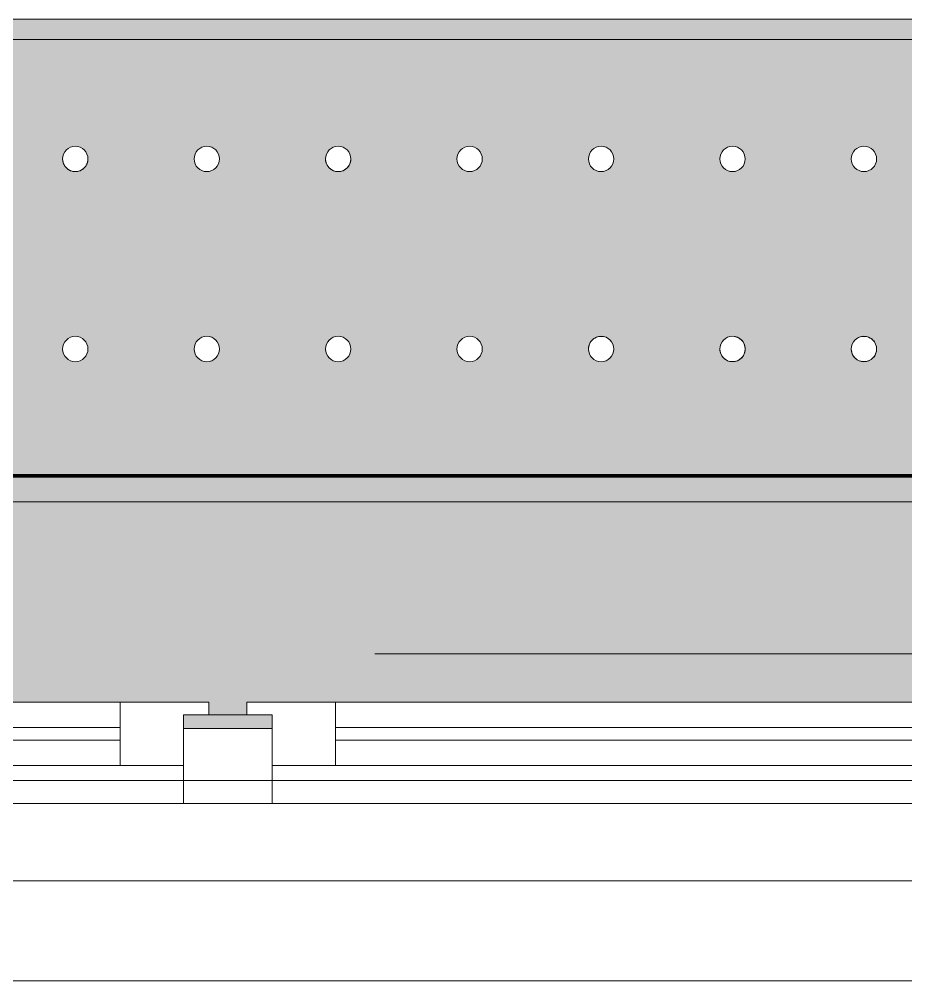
# Model space of a CAD drawing. Header units: millimetres. Extents: x 35144 to 233944, y -8553 to 29000.
# Drawn here: x 41338 to 42038, y -258 to 501 of the extents above; entities that cross this region are included whole.
import ezdxf

# ---------------------------------------------------------------- set-up
doc = ezdxf.new("R2010")
doc.units = ezdxf.units.MM
doc.linetypes.add('Осевая', pattern=[3175, 635, -476.25, 1587.5, -476.25])
for name, color, linetype, lineweight in [('A-GLAZ', 7, 'Continuous', 9), ('A-GLAZ-1', 7, 'Continuous', 13), ('Оси-2', 7, 'Осевая', 9)]:
    doc.layers.add(name, color=color, linetype=linetype, lineweight=lineweight)
for name, color, linetype, lineweight, true_color in [('A-WALL-1', 7, 'Continuous', 9, 0xc0c0c0), ('I-WALL-13', 7, 'Continuous', 53, 0xeaa7bf), ('I-WALL-6', 7, 'Continuous', 9, 0xc0c0c0), ('I-WALL-7', 7, 'Continuous', 9, 0xcbc7bf), ('S-WALL-ANLY', 7, 'Continuous', 13, 0x008040), ('Знаки-1', 9, 'Continuous', 9, 0x808080), ('Знаки-2', 7, 'Continuous', 9, 0xc1bbaf), ('Знаки-4', 7, 'Continuous', 9, 0xaba79f), ('Знаки-5', 7, 'Continuous', 9, 0xd5cdbe), ('Знаки-6', 7, 'Continuous', 9, 0xd1cabb), ('Знаки-7', 7, 'Continuous', 9, 0xccc5b7), ('Знаки-8', 7, 'Continuous', 9, 0xd4ccbd)]:
    doc.layers.add(name, color=color, linetype=linetype, lineweight=lineweight, true_color=true_color)
doc.layers.add('Знаки-3', color=7, linetype='Continuous', lineweight=9, transparency=0.5)

# ---------------------------------------------------------------- blocks, each defined once
blk = doc.blocks.new('120_Окно_СКБ_2Ст - 120_Окно_СКБ_2Ст 2100х2500 _мал створка справа_-V24-План отделки стен 1 этажа в осях 17-23')
at = {"layer": 'A-GLAZ'}
for p, q in [((1050, -57), (-1050, -57)), ((-930, -107), (100, -107)), ((270, -107), (930, -107)), ((100, -117), (-930, -117)), ((930, -117), (270, -117)), ((170, -127), (200, -127))]:
    blk.add_line(p, q, dxfattribs=at)
at = {"layer": 'A-GLAZ-1'}
for p, q in [((150, -127), (150, -57)), ((150, -57), (220, -57)), ((220, -57), (220, -127)), ((150, -87), (-980, -87)), ((100, -137), (100, -87)), ((150, -127), (150, -87)), ((980, -87), (220, -87)), ((220, -87), (220, -127)), ((270, -137), (270, -87)), ((220, -127), (150, -127)), ((170, -127), (150, -127)), ((170, -137), (170, -127)), ((220, -127), (200, -127)), ((200, -127), (200, -137)), ((-1000, -137), (170, -137)), ((170, -137), (-1000, -137)), ((200, -137), (1000, -137)), ((1000, -137), (200, -137))]:
    blk.add_line(p, q, dxfattribs=at)
blk = doc.blocks.new('Зашивка радиатора_ с перфорацией М5 - Зашивка радиатора_ с перфорацией М5-30945411-План отделки стен 1 этажа в осях 17-23')
at = {"layer": 'Знаки-3'}
h = blk.add_hatch(color=256, dxfattribs=at)
h.paths.add_polyline_path([(1702.22, 380), (1702.22, 369), (1722.22, 368.86), (1721.64, 359), (922.22, 359), (922.22, 369), (942.22, 369), (942.22, 380), (872.22, 380), (872.22, 369), (892.22, 369), (892.22, 359), (-277.78, 359), (-277.78, 369), (-257.78, 369), (-257.78, 380), (-310, 380), (-310, 369), (-307.78, 369), (-307.78, 181), (-310, 181), (-310, -179.94), (1750, -179.94), (1750, 380), (1722.22, 380)])
h.paths.add_polyline_path([(1650, 90.35), (1655, 89.02), (1658.66, 85.35), (1660, 80.35), (1658.66, 75.35), (1655, 71.69), (1650, 70.35), (1645, 71.69), (1641.34, 75.35), (1640, 80.35), (1641.34, 85.35), (1645, 89.02), (1647.41, 90.01)])
h.paths.add_polyline_path([(1546.25, 90.35), (1551.25, 89.02), (1554.91, 85.35), (1556.25, 80.35), (1554.91, 75.35), (1551.25, 71.69), (1546.25, 70.35), (1541.25, 71.69), (1537.59, 75.35), (1536.25, 80.35), (1537.59, 85.35), (1541.25, 89.02), (1543.66, 90.01)])
h.paths.add_polyline_path([(405, 90.35), (410, 89.02), (413.66, 85.35), (415, 80.35), (413.66, 75.35), (410, 71.69), (405, 70.35), (400, 71.69), (396.34, 75.35), (395, 80.35), (396.34, 85.35), (400, 89.02), (402.41, 90.01)])
h.paths.add_polyline_path([(1131.25, 90.35), (1136.25, 89.02), (1139.91, 85.35), (1141.25, 80.35), (1139.91, 75.35), (1136.25, 71.69), (1131.25, 70.35), (1126.25, 71.69), (1122.59, 75.35), (1121.25, 80.35), (1122.59, 85.35), (1126.25, 89.02), (1128.66, 90.01)])
h.paths.add_polyline_path([(508.75, 90.35), (513.75, 89.02), (517.41, 85.35), (518.75, 80.35), (517.41, 75.35), (513.75, 71.69), (508.75, 70.35), (503.75, 71.69), (500.09, 75.35), (498.75, 80.35), (500.09, 85.35), (503.75, 89.02), (506.16, 90.01)])
h.paths.add_polyline_path([(716.25, 90.35), (721.25, 89.02), (724.91, 85.35), (726.25, 80.35), (724.91, 75.35), (721.25, 71.69), (716.25, 70.35), (711.25, 71.69), (707.59, 75.35), (706.25, 80.35), (707.59, 85.35), (711.25, 89.02), (713.66, 90.01)])
h.paths.add_polyline_path([(301.25, 90.35), (306.25, 89.02), (309.91, 85.35), (311.25, 80.35), (309.91, 75.35), (306.25, 71.69), (301.25, 70.35), (296.25, 71.69), (292.59, 75.35), (291.25, 80.35), (292.59, 85.35), (296.25, 89.02), (298.66, 90.01)])
h.paths.add_polyline_path([(923.75, 90.35), (928.75, 89.02), (932.41, 85.35), (933.75, 80.35), (932.41, 75.35), (928.75, 71.69), (923.75, 70.35), (918.75, 71.69), (915.09, 75.35), (913.75, 80.35), (915.09, 85.35), (918.75, 89.02), (921.16, 90.01)])
h.paths.add_polyline_path([(1027.5, 90.35), (1032.5, 89.02), (1036.16, 85.35), (1037.5, 80.35), (1036.16, 75.35), (1032.5, 71.69), (1027.5, 70.35), (1022.5, 71.69), (1018.84, 75.35), (1017.5, 80.35), (1018.84, 85.35), (1022.5, 89.02), (1024.91, 90.01)])
h.paths.add_polyline_path([(1442.5, 90.35), (1447.5, 89.02), (1451.16, 85.35), (1452.5, 80.35), (1451.16, 75.35), (1447.5, 71.69), (1442.5, 70.35), (1437.5, 71.69), (1433.84, 75.35), (1432.5, 80.35), (1433.84, 85.35), (1437.5, 89.02), (1439.91, 90.01)])
h.paths.add_polyline_path([(820, 90.35), (825, 89.02), (828.66, 85.35), (830, 80.35), (828.66, 75.35), (825, 71.69), (820, 70.35), (815, 71.69), (811.34, 75.35), (810, 80.35), (811.34, 85.35), (815, 89.02), (817.41, 90.01)])
h.paths.add_polyline_path([(1235, 90.35), (1240, 89.02), (1243.66, 85.35), (1245, 80.35), (1243.66, 75.35), (1240, 71.69), (1235, 70.35), (1230, 71.69), (1226.34, 75.35), (1225, 80.35), (1226.34, 85.35), (1230, 89.02), (1232.41, 90.01)])
h.paths.add_polyline_path([(197.5, 90.35), (202.5, 89.02), (206.16, 85.35), (207.5, 80.35), (206.16, 75.35), (202.5, 71.69), (197.5, 70.35), (192.5, 71.69), (188.84, 75.35), (187.5, 80.35), (188.84, 85.35), (192.5, 89.02), (194.91, 90.01)])
h.paths.add_polyline_path([(612.5, 90.35), (617.5, 89.02), (621.16, 85.35), (622.5, 80.35), (621.16, 75.35), (617.5, 71.69), (612.5, 70.35), (607.5, 71.69), (603.84, 75.35), (602.5, 80.35), (603.84, 85.35), (608.4, 89.39), (609.91, 90.01)])
h.paths.add_polyline_path([(1338.75, 90.35), (1343.75, 89.02), (1347.41, 85.35), (1348.75, 80.35), (1347.41, 75.35), (1343.75, 71.69), (1338.75, 70.35), (1333.75, 71.69), (1330.09, 75.35), (1328.75, 80.35), (1330.09, 85.35), (1333.75, 89.02), (1336.16, 90.01)])
h.paths.add_polyline_path([(-113.75, 90.35), (-108.75, 89.02), (-105.09, 85.35), (-103.75, 80.35), (-105.09, 75.35), (-108.75, 71.69), (-113.75, 70.35), (-118.75, 71.69), (-122.41, 75.35), (-123.75, 80.35), (-122.41, 85.35), (-118.75, 89.02), (-116.34, 90.01)])
h.paths.add_polyline_path([(93.75, 90.35), (98.75, 89.02), (102.41, 85.35), (103.75, 80.35), (102.41, 75.35), (98.75, 71.69), (93.75, 70.35), (88.75, 71.69), (85.09, 75.35), (83.75, 80.35), (85.09, 85.35), (88.75, 89.02), (91.16, 90.01)])
h.paths.add_polyline_path([(-10, 90.35), (-5, 89.02), (-1.34, 85.35), (0, 80.35), (-1.34, 75.35), (-5, 71.69), (-10, 70.35), (-15, 71.69), (-18.66, 75.35), (-20, 80.35), (-18.66, 85.35), (-15, 89.02), (-12.59, 90.01)])
h.paths.add_polyline_path([(-217.5, 90.35), (-212.5, 89.02), (-208.84, 85.35), (-207.5, 80.35), (-208.84, 75.35), (-212.5, 71.69), (-217.5, 70.35), (-222.5, 71.69), (-226.16, 75.35), (-227.5, 80.35), (-226.16, 85.35), (-222.5, 89.02), (-220.09, 90.01)])
h.paths.add_polyline_path([(1546.25, -59.65), (1551.25, -60.98), (1554.91, -64.65), (1556.25, -69.65), (1554.91, -74.65), (1551.25, -78.31), (1546.25, -79.65), (1541.25, -78.31), (1537.59, -74.65), (1536.25, -69.65), (1537.59, -64.65), (1541.25, -60.98), (1543.66, -59.99)])
h.paths.add_polyline_path([(1650, -59.65), (1655, -60.98), (1658.66, -64.65), (1660, -69.65), (1658.66, -74.65), (1655, -78.31), (1650, -79.65), (1645, -78.31), (1641.34, -74.65), (1640, -69.65), (1641.34, -64.65), (1645, -60.98), (1647.41, -59.99)])
h.paths.add_polyline_path([(1442.5, -59.65), (1447.5, -60.98), (1451.16, -64.65), (1452.5, -69.65), (1451.16, -74.65), (1447.5, -78.31), (1442.5, -79.65), (1437.5, -78.31), (1433.84, -74.65), (1432.5, -69.65), (1433.84, -64.65), (1437.5, -60.98), (1439.91, -59.99)])
h.paths.add_polyline_path([(508.75, -59.65), (513.75, -60.98), (517.41, -64.65), (518.75, -69.65), (517.41, -74.65), (513.75, -78.31), (508.75, -79.65), (503.75, -78.31), (500.09, -74.65), (498.75, -69.65), (500.09, -64.65), (503.75, -60.98), (506.16, -59.99)])
h.paths.add_polyline_path([(93.75, -59.65), (98.75, -60.98), (102.41, -64.65), (103.75, -69.65), (102.41, -74.65), (98.75, -78.31), (93.75, -79.65), (88.75, -78.31), (85.09, -74.65), (83.75, -69.65), (85.09, -64.65), (88.75, -60.98), (91.16, -59.99)])
h.paths.add_polyline_path([(301.25, -59.65), (306.25, -60.98), (309.91, -64.65), (311.25, -69.65), (309.91, -74.65), (306.25, -78.31), (301.25, -79.65), (296.25, -78.31), (292.59, -74.65), (291.25, -69.65), (292.59, -64.65), (296.25, -60.98), (298.66, -59.99)])
h.paths.add_polyline_path([(1235, -59.65), (1240, -60.98), (1243.66, -64.65), (1245, -69.65), (1243.66, -74.65), (1240, -78.31), (1235, -79.65), (1230, -78.31), (1226.34, -74.65), (1225, -69.65), (1226.34, -64.65), (1230, -60.98), (1232.41, -59.99)])
h.paths.add_polyline_path([(820, -59.65), (825, -60.98), (828.66, -64.65), (830, -69.65), (828.66, -74.65), (825, -78.31), (820, -79.65), (815, -78.31), (811.34, -74.65), (810, -69.65), (811.34, -64.65), (815, -60.98), (817.41, -59.99)])
h.paths.add_polyline_path([(197.5, -59.65), (202.5, -60.98), (206.16, -64.65), (207.5, -69.65), (206.16, -74.65), (202.5, -78.31), (197.5, -79.65), (192.5, -78.31), (188.84, -74.65), (187.5, -69.65), (188.84, -64.65), (192.5, -60.98), (194.91, -59.99)])
h.paths.add_polyline_path([(612.5, -59.65), (617.5, -60.98), (621.16, -64.65), (622.5, -69.65), (621.16, -74.65), (617.5, -78.31), (612.5, -79.65), (607.5, -78.31), (603.84, -74.65), (602.5, -69.65), (603.84, -64.65), (608.4, -60.61), (609.91, -59.99)])
h.paths.add_polyline_path([(1131.25, -59.65), (1136.25, -60.98), (1139.91, -64.65), (1141.25, -69.65), (1139.91, -74.65), (1136.25, -78.31), (1131.25, -79.65), (1126.25, -78.31), (1122.59, -74.65), (1121.25, -69.65), (1122.59, -64.65), (1126.25, -60.98), (1128.66, -59.99)])
h.paths.add_polyline_path([(716.25, -59.65), (721.25, -60.98), (724.91, -64.65), (726.25, -69.65), (724.91, -74.65), (721.25, -78.31), (716.25, -79.65), (711.25, -78.31), (707.59, -74.65), (706.25, -69.65), (707.59, -64.65), (711.25, -60.98), (713.66, -59.99)])
h.paths.add_polyline_path([(923.75, -59.65), (928.75, -60.98), (932.41, -64.65), (933.75, -69.65), (932.41, -74.65), (928.75, -78.31), (923.75, -79.65), (918.75, -78.31), (915.09, -74.65), (913.75, -69.65), (915.09, -64.65), (918.75, -60.98), (921.16, -59.99)])
h.paths.add_polyline_path([(405, -59.65), (410, -60.98), (413.66, -64.65), (415, -69.65), (413.66, -74.65), (410, -78.31), (405, -79.65), (400, -78.31), (396.34, -74.65), (395, -69.65), (396.34, -64.65), (400, -60.98), (402.41, -59.99)])
h.paths.add_polyline_path([(1338.75, -59.65), (1343.75, -60.98), (1347.41, -64.65), (1348.75, -69.65), (1347.41, -74.65), (1343.75, -78.31), (1338.75, -79.65), (1333.75, -78.31), (1330.09, -74.65), (1328.75, -69.65), (1330.09, -64.65), (1333.75, -60.98), (1336.16, -59.99)])
h.paths.add_polyline_path([(1027.5, -59.65), (1032.5, -60.98), (1036.16, -64.65), (1037.5, -69.65), (1036.16, -74.65), (1032.5, -78.31), (1027.5, -79.65), (1022.5, -78.31), (1018.84, -74.65), (1017.5, -69.65), (1018.84, -64.65), (1022.5, -60.98), (1024.91, -59.99)])
h.paths.add_polyline_path([(-10, -59.65), (-5, -60.98), (-1.34, -64.65), (0, -69.65), (-1.34, -74.65), (-5, -78.31), (-10, -79.65), (-15, -78.31), (-18.66, -74.65), (-20, -69.65), (-18.66, -64.65), (-15, -60.98), (-12.59, -59.99)])
h.paths.add_polyline_path([(-217.5, -59.65), (-212.5, -60.98), (-208.84, -64.65), (-207.5, -69.65), (-208.84, -74.65), (-212.5, -78.31), (-217.5, -79.65), (-222.5, -78.31), (-226.16, -74.65), (-227.5, -69.65), (-226.16, -64.65), (-222.5, -60.98), (-220.09, -59.99)])
h.paths.add_polyline_path([(-113.75, -59.65), (-108.75, -60.98), (-105.09, -64.65), (-103.75, -69.65), (-105.09, -74.65), (-108.75, -78.31), (-113.75, -79.65), (-118.75, -78.31), (-122.41, -74.65), (-123.75, -69.65), (-122.41, -64.65), (-118.75, -60.98), (-116.34, -59.99)])
for points in [[(1735.6, -163.94), (-310, -163.94), (-310, -179.94), (1750, -179.94), (1750, -163.94), (1736.12, -163.94)], [(400, -163.94), (400.68, -179.94), (440, -179.94), (439.32, -163.94), (400.68, -163.94)], [(400, -163.94), (400.68, -179.94), (440, -179.94), (439.32, -163.94), (400.68, -163.94)], [(422.59, -163.94), (410, -163.94), (410.34, -179.94), (430, -179.94), (429.66, -163.94), (422.85, -163.94)], [(422.59, -163.94), (410, -163.94), (410.34, -179.94), (430, -179.94), (429.66, -163.94), (422.85, -163.94)], [(515.63, -163.94), (500, -163.94), (500.68, -179.94), (540, -179.94), (539.32, -163.94), (520, -163.94)], [(539.32, -163.94), (500, -163.94), (500.68, -179.94), (540, -179.94), (540, -163.94)], [(510.34, -163.94), (510, -163.94), (510.34, -179.94), (530, -179.94), (529.66, -163.94), (511.34, -163.94)], [(510.34, -163.94), (510, -163.94), (510.34, -179.94), (530, -179.94), (529.66, -163.94), (511.34, -163.94)], [(600, -163.94), (600.68, -179.94), (640, -179.94), (639.32, -163.94), (600.68, -163.94)], [(612.93, -163.94), (600, -163.94), (600.68, -179.94), (640, -179.94), (639.32, -163.94), (614.82, -163.94)], [(612.93, -163.94), (610, -163.94), (610.34, -179.94), (630, -179.94), (629.66, -163.94), (614.82, -163.94)], [(612.93, -163.94), (610, -163.94), (610.34, -179.94), (630, -179.94), (629.66, -163.94), (614.82, -163.94)], [(710.34, -163.94), (700, -163.94), (700.68, -179.94), (740, -179.94), (739.32, -163.94), (711.34, -163.94)], [(700, -163.94), (700.68, -179.94), (740, -179.94), (739.32, -163.94), (700.68, -163.94)], [(714.82, -163.94), (710, -163.94), (710.34, -179.94), (730, -179.94), (729.66, -163.94), (715, -163.94)], [(710.34, -163.94), (710, -163.94), (710.34, -179.94), (730, -179.94), (729.66, -163.94), (711.34, -163.94)], [(805.86, -163.94), (800, -163.94), (800.68, -179.94), (840, -179.94), (839.32, -163.94), (810, -163.94)], [(800, -163.94), (800.68, -179.94), (840, -179.94), (839.32, -163.94), (800.68, -163.94)], [(827.07, -163.94), (810, -163.94), (810.34, -179.94), (830, -179.94), (829.66, -163.94), (828.66, -163.94)], [(810.34, -163.94), (810, -163.94), (810.34, -179.94), (830, -179.94), (829.66, -163.94), (811.34, -163.94)], [(923.75, -163.94), (900, -163.94), (900.68, -179.94), (940, -179.94), (939.32, -163.94), (925.18, -163.94)], [(929.66, -163.94), (900, -163.94), (900.68, -179.94), (940, -179.94), (939.32, -163.94), (930, -163.94)], [(925.18, -163.94), (910, -163.94), (910.34, -179.94), (930, -179.94), (929.66, -163.94), (927.07, -163.94)], [(925.18, -163.94), (910, -163.94), (910.34, -179.94), (930, -179.94), (929.66, -163.94), (927.07, -163.94)], [(1000.68, -163.94), (1000, -163.94), (1000.68, -179.94), (1040, -179.94), (1039.32, -163.94), (1002.68, -163.94)], [(1025, -163.94), (1000, -163.94), (1000.68, -179.94), (1040, -179.94), (1039.32, -163.94), (1025.18, -163.94)], [(1010.34, -163.94), (1010, -163.94), (1010.34, -179.94), (1030, -179.94), (1029.66, -163.94), (1011.34, -163.94)], [(1027.07, -163.94), (1010, -163.94), (1010.34, -179.94), (1030, -179.94), (1029.66, -163.94), (1027.5, -163.94)]]:
    blk.add_hatch(color=256, dxfattribs=at).paths.add_polyline_path(points)
at = {"layer": 'Знаки-1'}
for p, q in [((942.22, 380), (872.22, 380)), ((-310, -179.94), (1750, -179.94))]:
    blk.add_line(p, q, dxfattribs=at)
for centre, start, end in [((405, 80.35), 0, 180), ((508.75, 80.35), 0, 180), ((612.5, 80.35), 0, 180), ((716.25, 80.35), 0, 180), ((820, 80.35), 0, 180), ((923.75, 80.35), 0, 180), ((1027.5, 80.35), 0, 180), ((405, 80.35), 180, 0), ((508.75, 80.35), 180, 0), ((612.5, 80.35), 180, 0), ((716.25, 80.35), 180, 0), ((820, 80.35), 180, 0), ((923.75, 80.35), 180, 360), ((1027.5, 80.35), 180, 0), ((405, -69.65), 0, 180), ((508.75, -69.65), 0, 180), ((612.5, -69.65), 0, 180), ((716.25, -69.65), 0, 180), ((820, -69.65), 0, 180), ((923.75, -69.65), 0, 180), ((1027.5, -69.65), 0, 180), ((405, -69.65), 180, 0), ((508.75, -69.65), 180, 0), ((612.5, -69.65), 180, 0), ((716.25, -69.65), 180, 0), ((820, -69.65), 180, 0), ((923.75, -69.65), 180, 0), ((1027.5, -69.65), 180, 0)]:
    blk.add_arc(centre, 10, start, end, dxfattribs=at)
at = {"layer": 'Знаки-2'}
for p, q in [((400, -163.94), (340, -163.94)), ((400, -163.94), (410, -163.94)), ((410, -163.94), (400, -163.94)), ((410, -163.94), (430, -163.94)), ((430, -163.94), (410, -163.94)), ((430, -163.94), (440, -163.94)), ((440, -163.94), (430, -163.94)), ((500, -163.94), (440, -163.94)), ((500, -163.94), (540, -163.94)), ((540, -163.94), (500, -163.94)), ((600, -163.94), (540, -163.94)), ((600, -163.94), (610, -163.94)), ((640, -163.94), (600, -163.94)), ((610, -163.94), (630, -163.94)), ((630, -163.94), (637.32, -163.94)), ((637.32, -163.94), (640, -163.94)), ((700, -163.94), (640, -163.94)), ((700, -163.94), (710, -163.94)), ((710, -163.94), (700, -163.94)), ((710, -163.94), (730, -163.94)), ((730, -163.94), (710, -163.94)), ((730, -163.94), (740, -163.94)), ((740, -163.94), (730, -163.94)), ((800, -163.94), (740, -163.94)), ((800, -163.94), (840, -163.94)), ((814.82, -163.94), (800, -163.94)), ((840, -163.94), (814.82, -163.94)), ((900, -163.94), (840, -163.94)), ((900, -163.94), (940, -163.94)), ((940, -163.94), (900, -163.94)), ((1000, -163.94), (940, -163.94)), ((1000, -163.94), (1010, -163.94)), ((1010, -163.94), (1000, -163.94)), ((1010, -163.94), (1015, -163.94)), ((1030, -163.94), (1010, -163.94)), ((1015, -163.94), (1030, -163.94)), ((1030, -163.94), (1040, -163.94)), ((1040, -163.94), (1030, -163.94)), ((1100, -163.94), (1040, -163.94)), ((340, -179.94), (400, -179.94)), ((400, -179.94), (410, -179.94)), ((400.68, -179.94), (400, -179.94)), ((410, -179.94), (400.68, -179.94)), ((410, -179.94), (415, -179.94)), ((417.41, -179.94), (410, -179.94)), ((415, -179.94), (427.07, -179.94)), ((428.66, -179.94), (417.41, -179.94)), ((427.07, -179.94), (430, -179.94)), ((430, -179.94), (428.66, -179.94)), ((430, -179.94), (434.14, -179.94)), ((437.32, -179.94), (430, -179.94)), ((434.14, -179.94), (440, -179.94)), ((440, -179.94), (437.32, -179.94)), ((440, -179.94), (500, -179.94)), ((500, -179.94), (510, -179.94)), ((540, -179.94), (500, -179.94)), ((510, -179.94), (530, -179.94)), ((530, -179.94), (540, -179.94)), ((540, -179.94), (600, -179.94)), ((600, -179.94), (640, -179.94)), ((640, -179.94), (600, -179.94)), ((640, -179.94), (700, -179.94)), ((700, -179.94), (710, -179.94)), ((710, -179.94), (700, -179.94)), ((710, -179.94), (730, -179.94)), ((715, -179.94), (710, -179.94)), ((730, -179.94), (715, -179.94)), ((730, -179.94), (740, -179.94)), ((740, -179.94), (730, -179.94)), ((740, -179.94), (800, -179.94)), ((800, -179.94), (840, -179.94)), ((840, -179.94), (800, -179.94)), ((840, -179.94), (900, -179.94)), ((900, -179.94), (940, -179.94)), ((930, -179.94), (900, -179.94)), ((940, -179.94), (930, -179.94)), ((940, -179.94), (1000, -179.94)), ((1000, -179.94), (1010, -179.94)), ((1002.68, -179.94), (1000, -179.94)), ((1010, -179.94), (1002.68, -179.94)), ((1010, -179.94), (1012.93, -179.94)), ((1022.59, -179.94), (1010, -179.94)), ((1012.93, -179.94), (1027.07, -179.94)), ((1029.66, -179.94), (1022.59, -179.94)), ((1027.07, -179.94), (1030, -179.94)), ((1030, -179.94), (1029.66, -179.94)), ((1030, -179.94), (1040, -179.94)), ((1034.14, -179.94), (1030, -179.94)), ((1040, -179.94), (1034.14, -179.94)), ((1040, -179.94), (1100, -179.94))]:
    blk.add_line(p, q, dxfattribs=at)
at = {"layer": 'Знаки-4'}
for p, q in [((872.22, 380), (942.22, 380)), ((-262.14, -163.94), (1700.94, -163.94)), ((1748.76, -179.94), (-310, -179.94)), ((1748.76, -179.94), (-310, -179.94))]:
    blk.add_line(p, q, dxfattribs=at)
for centre, start, end in [((405, 80.35), 105, 180), ((405, 80.35), 30, 105), ((405, 80.35), 0, 30), ((508.75, 80.35), 150, 180), ((508.75, 80.35), 105, 150), ((508.75, 80.35), 0, 105), ((612.5, 80.35), 0, 180), ((716.25, 80.35), 0, 180), ((820, 80.35), 0, 180), ((923.75, 80.35), 0, 180), ((1027.5, 80.35), 0, 180), ((405, 80.35), 180, 240), ((405, 80.35), 315, 0), ((508.75, 80.35), 180, 195), ((508.75, 80.35), 195, 270), ((508.75, 80.35), 270, 360), ((612.5, 80.35), 180, 225), ((612.5, 80.35), 300, 360), ((716.25, 80.35), 180, 0), ((820, 80.35), 180, 360), ((923.75, 80.35), 180, 360), ((1027.5, 80.35), 180, 360), ((405, 80.35), 240, 315), ((612.5, 80.35), 225, 300), ((405, -69.65), 0, 180), ((508.75, -69.65), 0, 180), ((612.5, -69.65), 0, 180), ((716.25, -69.65), 0, 180), ((820, -69.65), 60, 120), ((923.75, -69.65), 0, 180), ((1027.5, -69.65), 0, 120), ((820, -69.65), 120, 180), ((820, -69.65), 0, 60), ((1027.5, -69.65), 120, 180), ((405, -69.65), 180, 360), ((508.75, -69.65), 180, 360), ((612.5, -69.65), 180, 360), ((716.25, -69.65), 180, 360), ((820, -69.65), 180, 360), ((923.75, -69.65), 180, 360), ((1027.5, -69.65), 180, 360)]:
    blk.add_arc(centre, 10, start, end, dxfattribs=at)
at = {"layer": 'Знаки-5'}
for p, q in [((414.82, -163.94), (411.34, -163.94)), ((422.59, -163.94), (415, -163.94)), ((425, -163.94), (422.85, -163.94)), ((428.66, -163.94), (425.18, -163.94)), ((514.82, -163.94), (511.34, -163.94)), ((525, -163.94), (515.63, -163.94)), ((528.66, -163.94), (525.18, -163.94)), ((614.82, -163.94), (611.34, -163.94)), ((625, -163.94), (615, -163.94)), ((628.66, -163.94), (625.18, -163.94)), ((714.82, -163.94), (711.34, -163.94)), ((725, -163.94), (715, -163.94)), ((728.66, -163.94), (725.18, -163.94)), ((814.82, -163.94), (811.34, -163.94)), ((825, -163.94), (815, -163.94)), ((828.66, -163.94), (825.18, -163.94)), ((914.82, -163.94), (911.34, -163.94)), ((925, -163.94), (915, -163.94)), ((928.66, -163.94), (925.18, -163.94)), ((1014.82, -163.94), (1011.34, -163.94)), ((1025, -163.94), (1015, -163.94)), ((1028.66, -163.94), (1025.18, -163.94)), ((411.34, -179.94), (414.82, -179.94)), ((415, -179.94), (422.59, -179.94)), ((422.85, -179.94), (425, -179.94)), ((425.18, -179.94), (428.66, -179.94)), ((511.34, -179.94), (514.82, -179.94)), ((515.63, -179.94), (525, -179.94)), ((525.18, -179.94), (528.66, -179.94)), ((611.34, -179.94), (614.82, -179.94)), ((615, -179.94), (625, -179.94)), ((625.18, -179.94), (628.66, -179.94)), ((711.34, -179.94), (714.82, -179.94)), ((715, -179.94), (725, -179.94)), ((725.18, -179.94), (728.66, -179.94)), ((811.34, -179.94), (814.82, -179.94)), ((815, -179.94), (825, -179.94)), ((825.18, -179.94), (828.66, -179.94)), ((911.34, -179.94), (914.82, -179.94)), ((915, -179.94), (925, -179.94)), ((925.18, -179.94), (928.66, -179.94)), ((1011.34, -179.94), (1014.82, -179.94)), ((1015, -179.94), (1025, -179.94)), ((1025.18, -179.94), (1028.66, -179.94))]:
    blk.add_line(p, q, dxfattribs=at)
at = {"layer": 'Знаки-6'}
for p, q in [((410, -163.94), (400.68, -163.94)), ((410, -163.94), (414.81, -163.94)), ((410.34, -163.94), (410, -163.94)), ((414.81, -163.94), (410.34, -163.94)), ((415, -163.94), (425, -163.94)), ((425, -163.94), (415, -163.94)), ((425.19, -163.94), (430, -163.94)), ((430, -163.94), (425.19, -163.94)), ((439.32, -163.94), (430, -163.94)), ((510, -163.94), (500.68, -163.94)), ((510, -163.94), (510.34, -163.94)), ((514.81, -163.94), (510, -163.94)), ((510.34, -163.94), (514.81, -163.94)), ((515, -163.94), (517.41, -163.94)), ((525, -163.94), (515, -163.94)), ((517.41, -163.94), (525, -163.94)), ((525.19, -163.94), (527.07, -163.94)), ((529.66, -163.94), (525.19, -163.94)), ((527.07, -163.94), (530, -163.94)), ((530, -163.94), (529.66, -163.94)), ((539.32, -163.94), (530, -163.94)), ((610, -163.94), (600.68, -163.94)), ((611.28, -163.94), (614.82, -163.94)), ((614.82, -163.94), (611.28, -163.94)), ((615, -163.94), (625, -163.94)), ((625, -163.94), (615, -163.94)), ((625.18, -163.94), (628.72, -163.94)), ((628.72, -163.94), (625.18, -163.94)), ((639.32, -163.94), (630, -163.94)), ((710, -163.94), (701.17, -163.94)), ((710, -163.94), (710.34, -163.94)), ((714.81, -163.94), (710, -163.94)), ((710.34, -163.94), (712.93, -163.94)), ((712.93, -163.94), (714.81, -163.94)), ((715, -163.94), (722.59, -163.94)), ((725, -163.94), (715, -163.94)), ((722.59, -163.94), (725, -163.94)), ((725.19, -163.94), (729.66, -163.94)), ((727.07, -163.94), (725.19, -163.94)), ((730, -163.94), (727.07, -163.94)), ((729.66, -163.94), (730, -163.94)), ((739.32, -163.94), (730, -163.94)), ((810, -163.94), (800.68, -163.94)), ((810, -163.94), (814.81, -163.94)), ((810.34, -163.94), (810, -163.94)), ((814.81, -163.94), (810.34, -163.94)), ((815, -163.94), (825, -163.94)), ((825, -163.94), (815, -163.94)), ((825.19, -163.94), (830, -163.94)), ((830, -163.94), (825.19, -163.94)), ((839.32, -163.94), (830, -163.94)), ((910, -163.94), (900.68, -163.94)), ((911.28, -163.94), (914.82, -163.94)), ((914.82, -163.94), (911.28, -163.94)), ((915, -163.94), (925, -163.94)), ((925, -163.94), (915, -163.94)), ((925.18, -163.94), (928.72, -163.94)), ((928.72, -163.94), (925.18, -163.94)), ((939.32, -163.94), (930, -163.94)), ((1010, -163.94), (1000.68, -163.94)), ((1010, -163.94), (1014.81, -163.94)), ((1010.34, -163.94), (1010, -163.94)), ((1014.81, -163.94), (1010.34, -163.94)), ((1015, -163.94), (1025, -163.94)), ((1025, -163.94), (1015, -163.94)), ((1025.19, -163.94), (1030, -163.94)), ((1030, -163.94), (1025.19, -163.94)), ((1039.32, -163.94), (1030, -163.94)), ((400.68, -179.94), (410, -179.94)), ((410, -179.94), (410.34, -179.94)), ((411.34, -179.94), (410, -179.94)), ((410.34, -179.94), (411.34, -179.94)), ((411.34, -179.94), (414.81, -179.94)), ((414.81, -179.94), (411.34, -179.94)), ((415, -179.94), (420, -179.94)), ((417.41, -179.94), (415, -179.94)), ((425, -179.94), (417.41, -179.94)), ((420, -179.94), (425, -179.94)), ((425.19, -179.94), (429.66, -179.94)), ((430, -179.94), (425.19, -179.94)), ((429.66, -179.94), (430, -179.94)), ((430, -179.94), (439.32, -179.94)), ((500.68, -179.94), (510, -179.94)), ((510, -179.94), (514.81, -179.94)), ((512.93, -179.94), (510, -179.94)), ((514.81, -179.94), (512.93, -179.94)), ((515, -179.94), (525, -179.94)), ((520, -179.94), (515, -179.94)), ((525, -179.94), (520, -179.94)), ((525.19, -179.94), (528.66, -179.94)), ((530, -179.94), (525.19, -179.94)), ((528.66, -179.94), (530, -179.94)), ((530, -179.94), (539.32, -179.94)), ((600.68, -179.94), (610, -179.94)), ((611.28, -179.94), (614.82, -179.94)), ((614.82, -179.94), (611.28, -179.94)), ((615, -179.94), (625, -179.94)), ((625, -179.94), (615, -179.94)), ((625.18, -179.94), (628.72, -179.94)), ((628.72, -179.94), (625.18, -179.94)), ((630, -179.94), (639.32, -179.94)), ((701.17, -179.94), (710, -179.94)), ((710, -179.94), (714.81, -179.94)), ((712.93, -179.94), (710, -179.94)), ((714.81, -179.94), (712.93, -179.94)), ((715, -179.94), (722.59, -179.94)), ((717.41, -179.94), (715, -179.94)), ((725, -179.94), (717.41, -179.94)), ((722.59, -179.94), (725, -179.94)), ((725.19, -179.94), (729.66, -179.94)), ((730, -179.94), (725.19, -179.94)), ((729.66, -179.94), (730, -179.94)), ((730, -179.94), (739.32, -179.94)), ((800.68, -179.94), (810, -179.94)), ((810, -179.94), (810.34, -179.94)), ((814.81, -179.94), (810, -179.94)), ((810.34, -179.94), (814.81, -179.94)), ((815, -179.94), (825, -179.94)), ((825, -179.94), (815, -179.94)), ((825.19, -179.94), (830, -179.94)), ((830, -179.94), (825.19, -179.94)), ((830, -179.94), (839.32, -179.94)), ((900.68, -179.94), (910, -179.94)), ((911.28, -179.94), (914.82, -179.94)), ((914.82, -179.94), (911.28, -179.94)), ((915, -179.94), (920, -179.94)), ((920, -179.94), (915, -179.94)), ((920, -179.94), (925, -179.94)), ((925, -179.94), (920, -179.94)), ((925.18, -179.94), (928.72, -179.94)), ((928.72, -179.94), (925.18, -179.94)), ((930, -179.94), (939.32, -179.94)), ((1000.68, -179.94), (1010, -179.94)), ((1010, -179.94), (1011.34, -179.94)), ((1012.93, -179.94), (1010, -179.94)), ((1011.34, -179.94), (1014.81, -179.94)), ((1014.81, -179.94), (1012.93, -179.94)), ((1015, -179.94), (1017.41, -179.94)), ((1022.59, -179.94), (1015, -179.94)), ((1017.41, -179.94), (1025, -179.94)), ((1025, -179.94), (1022.59, -179.94)), ((1025.19, -179.94), (1029.66, -179.94)), ((1028.66, -179.94), (1025.19, -179.94)), ((1030, -179.94), (1028.66, -179.94)), ((1029.66, -179.94), (1030, -179.94)), ((1030, -179.94), (1039.32, -179.94))]:
    blk.add_line(p, q, dxfattribs=at)
at = {"layer": 'Знаки-7'}
for p, q in [((400, -163.94), (410, -163.94)), ((400.68, -163.94), (400, -163.94)), ((402.68, -163.94), (400.68, -163.94)), ((410, -163.94), (402.68, -163.94)), ((411.28, -163.94), (414.82, -163.94)), ((414.82, -163.94), (411.28, -163.94)), ((415, -163.94), (420, -163.94)), ((420, -163.94), (415, -163.94)), ((420, -163.94), (422.61, -163.94)), ((422.61, -163.94), (420, -163.94)), ((422.88, -163.94), (425, -163.94)), ((425, -163.94), (422.88, -163.94)), ((425.18, -163.94), (428.72, -163.94)), ((428.72, -163.94), (425.18, -163.94)), ((430, -163.94), (439.32, -163.94)), ((434.14, -163.94), (430, -163.94)), ((440, -163.94), (434.14, -163.94)), ((439.32, -163.94), (440, -163.94)), ((500, -163.94), (505.86, -163.94)), ((505.86, -163.94), (500, -163.94)), ((505.86, -163.94), (510, -163.94)), ((510, -163.94), (505.86, -163.94)), ((510, -163.94), (510.34, -163.94)), ((510.34, -163.94), (510, -163.94)), ((510.34, -163.94), (514.81, -163.94)), ((514.81, -163.94), (510.34, -163.94)), ((515, -163.94), (525, -163.94)), ((522.59, -163.94), (515, -163.94)), ((525, -163.94), (522.59, -163.94)), ((525.19, -163.94), (529.66, -163.94)), ((528.66, -163.94), (525.19, -163.94)), ((530, -163.94), (528.66, -163.94)), ((529.66, -163.94), (530, -163.94)), ((530, -163.94), (540, -163.94)), ((534.14, -163.94), (530, -163.94)), ((537.32, -163.94), (534.14, -163.94)), ((540, -163.94), (537.32, -163.94)), ((600, -163.94), (605.86, -163.94)), ((610, -163.94), (600, -163.94)), ((605.86, -163.94), (610, -163.94)), ((610, -163.94), (614.81, -163.94)), ((610.34, -163.94), (610, -163.94)), ((611.34, -163.94), (610.34, -163.94)), ((614.81, -163.94), (611.34, -163.94)), ((615, -163.94), (617.41, -163.94)), ((617.41, -163.94), (615, -163.94)), ((617.41, -163.94), (625, -163.94)), ((620, -163.94), (617.41, -163.94)), ((622.59, -163.94), (620, -163.94)), ((625, -163.94), (622.59, -163.94)), ((625.19, -163.94), (628.66, -163.94)), ((627.07, -163.94), (625.19, -163.94)), ((630, -163.94), (627.07, -163.94)), ((628.66, -163.94), (630, -163.94)), ((630, -163.94), (640, -163.94)), ((640, -163.94), (630, -163.94)), ((700, -163.94), (710, -163.94)), ((705.86, -163.94), (700, -163.94)), ((710, -163.94), (705.86, -163.94)), ((711.28, -163.94), (714.82, -163.94)), ((714.82, -163.94), (711.28, -163.94)), ((715, -163.94), (725, -163.94)), ((725, -163.94), (715, -163.94)), ((725.18, -163.94), (728.72, -163.94)), ((728.72, -163.94), (725.18, -163.94)), ((730, -163.94), (739.32, -163.94)), ((739.32, -163.94), (730, -163.94)), ((739.32, -163.94), (740, -163.94)), ((740, -163.94), (739.32, -163.94)), ((800, -163.94), (805.86, -163.94)), ((800.68, -163.94), (800, -163.94)), ((810, -163.94), (800.68, -163.94)), ((805.86, -163.94), (810, -163.94)), ((810, -163.94), (810.34, -163.94)), ((810.34, -163.94), (810, -163.94)), ((810.34, -163.94), (814.81, -163.94)), ((811.34, -163.94), (810.34, -163.94)), ((814.81, -163.94), (811.34, -163.94)), ((815, -163.94), (817.41, -163.94)), ((817.41, -163.94), (815, -163.94)), ((817.41, -163.94), (822.59, -163.94)), ((825, -163.94), (817.41, -163.94)), ((822.59, -163.94), (825, -163.94)), ((825.19, -163.94), (829.66, -163.94)), ((827.07, -163.94), (825.19, -163.94)), ((830, -163.94), (827.07, -163.94)), ((829.66, -163.94), (830, -163.94)), ((830, -163.94), (839.32, -163.94)), ((834.14, -163.94), (830, -163.94)), ((840, -163.94), (834.14, -163.94)), ((839.32, -163.94), (840, -163.94)), ((900, -163.94), (910, -163.94)), ((900.68, -163.94), (900, -163.94)), ((902.68, -163.94), (900.68, -163.94)), ((910, -163.94), (902.68, -163.94)), ((910, -163.94), (914.81, -163.94)), ((910.34, -163.94), (910, -163.94)), ((911.34, -163.94), (910.34, -163.94)), ((914.81, -163.94), (911.34, -163.94)), ((915, -163.94), (925, -163.94)), ((920, -163.94), (915, -163.94)), ((925, -163.94), (920, -163.94)), ((925.19, -163.94), (927.07, -163.94)), ((929.66, -163.94), (925.19, -163.94)), ((927.07, -163.94), (928.66, -163.94)), ((928.66, -163.94), (930, -163.94)), ((930, -163.94), (929.66, -163.94)), ((930, -163.94), (940, -163.94)), ((940, -163.94), (930, -163.94)), ((1000, -163.94), (1000.68, -163.94)), ((1000.68, -163.94), (1000, -163.94)), ((1000.68, -163.94), (1005.86, -163.94)), ((1010, -163.94), (1000.68, -163.94)), ((1005.86, -163.94), (1010, -163.94)), ((1011.28, -163.94), (1014.82, -163.94)), ((1014.82, -163.94), (1011.28, -163.94)), ((1015, -163.94), (1020, -163.94)), ((1020, -163.94), (1015, -163.94)), ((1020, -163.94), (1025, -163.94)), ((1025, -163.94), (1020, -163.94)), ((1025.18, -163.94), (1028.72, -163.94)), ((1028.72, -163.94), (1025.18, -163.94)), ((1030, -163.94), (1039.32, -163.94)), ((1034.14, -163.94), (1030, -163.94)), ((1039.32, -163.94), (1034.14, -163.94)), ((1039.32, -163.94), (1040, -163.94)), ((1040, -163.94), (1039.32, -163.94)), ((400, -179.94), (410, -179.94)), ((405.86, -179.94), (400, -179.94)), ((410, -179.94), (405.86, -179.94)), ((411.28, -179.94), (414.82, -179.94)), ((414.82, -179.94), (411.28, -179.94)), ((415, -179.94), (422.61, -179.94)), ((422.61, -179.94), (415, -179.94)), ((422.88, -179.94), (425, -179.94)), ((425, -179.94), (422.88, -179.94)), ((425.18, -179.94), (428.72, -179.94)), ((428.72, -179.94), (425.18, -179.94)), ((430, -179.94), (440, -179.94)), ((439.32, -179.94), (430, -179.94)), ((440, -179.94), (439.32, -179.94)), ((500, -179.94), (510, -179.94)), ((502.68, -179.94), (500, -179.94)), ((510, -179.94), (502.68, -179.94)), ((510, -179.94), (511.34, -179.94)), ((514.81, -179.94), (510, -179.94)), ((511.34, -179.94), (514.81, -179.94)), ((515, -179.94), (520, -179.94)), ((525, -179.94), (515, -179.94)), ((520, -179.94), (525, -179.94)), ((525.19, -179.94), (528.66, -179.94)), ((530, -179.94), (525.19, -179.94)), ((528.66, -179.94), (530, -179.94)), ((530, -179.94), (537.32, -179.94)), ((537.32, -179.94), (530, -179.94)), ((537.32, -179.94), (540, -179.94)), ((540, -179.94), (537.32, -179.94)), ((600, -179.94), (605.86, -179.94)), ((600.68, -179.94), (600, -179.94)), ((610, -179.94), (600.68, -179.94)), ((605.86, -179.94), (610, -179.94)), ((610, -179.94), (614.81, -179.94)), ((610.34, -179.94), (610, -179.94)), ((614.81, -179.94), (610.34, -179.94)), ((615, -179.94), (625, -179.94)), ((625, -179.94), (615, -179.94)), ((625.19, -179.94), (630, -179.94)), ((630, -179.94), (625.19, -179.94)), ((630, -179.94), (639.32, -179.94)), ((634.14, -179.94), (630, -179.94)), ((640, -179.94), (634.14, -179.94)), ((639.32, -179.94), (640, -179.94)), ((700, -179.94), (710, -179.94)), ((710, -179.94), (700, -179.94)), ((711.28, -179.94), (714.82, -179.94)), ((714.82, -179.94), (711.28, -179.94)), ((715, -179.94), (725, -179.94)), ((725, -179.94), (715, -179.94)), ((725.18, -179.94), (728.72, -179.94)), ((728.72, -179.94), (725.18, -179.94)), ((730, -179.94), (740, -179.94)), ((740, -179.94), (730, -179.94)), ((800, -179.94), (810, -179.94)), ((805.86, -179.94), (800, -179.94)), ((810, -179.94), (805.86, -179.94)), ((810, -179.94), (814.81, -179.94)), ((810.34, -179.94), (810, -179.94)), ((812.93, -179.94), (810.34, -179.94)), ((814.81, -179.94), (812.93, -179.94)), ((815, -179.94), (825, -179.94)), ((822.59, -179.94), (815, -179.94)), ((825, -179.94), (822.59, -179.94)), ((825.19, -179.94), (827.07, -179.94)), ((829.66, -179.94), (825.19, -179.94)), ((827.07, -179.94), (830, -179.94)), ((830, -179.94), (829.66, -179.94)), ((830, -179.94), (840, -179.94)), ((839.32, -179.94), (830, -179.94)), ((840, -179.94), (839.32, -179.94)), ((900, -179.94), (900.68, -179.94)), ((905.86, -179.94), (900, -179.94)), ((900.68, -179.94), (910, -179.94)), ((910, -179.94), (905.86, -179.94)), ((910, -179.94), (914.81, -179.94)), ((914.81, -179.94), (910, -179.94)), ((915, -179.94), (917.41, -179.94)), ((925, -179.94), (915, -179.94)), ((917.41, -179.94), (925, -179.94)), ((925.19, -179.94), (927.07, -179.94)), ((927.07, -179.94), (925.19, -179.94)), ((927.07, -179.94), (929.66, -179.94)), ((928.66, -179.94), (927.07, -179.94)), ((929.66, -179.94), (928.66, -179.94)), ((929.66, -179.94), (930, -179.94)), ((930, -179.94), (929.66, -179.94)), ((930, -179.94), (934.14, -179.94)), ((934.14, -179.94), (930, -179.94)), ((934.14, -179.94), (940, -179.94)), ((940, -179.94), (934.14, -179.94)), ((1000, -179.94), (1005.86, -179.94)), ((1000.68, -179.94), (1000, -179.94)), ((1010, -179.94), (1000.68, -179.94)), ((1005.86, -179.94), (1010, -179.94)), ((1011.28, -179.94), (1014.82, -179.94)), ((1014.82, -179.94), (1011.28, -179.94)), ((1015, -179.94), (1020, -179.94)), ((1025, -179.94), (1015, -179.94)), ((1020, -179.94), (1025, -179.94)), ((1025.18, -179.94), (1028.72, -179.94)), ((1028.72, -179.94), (1025.18, -179.94)), ((1030, -179.94), (1037.32, -179.94)), ((1039.32, -179.94), (1030, -179.94)), ((1037.32, -179.94), (1040, -179.94)), ((1040, -179.94), (1039.32, -179.94))]:
    blk.add_line(p, q, dxfattribs=at)
at = {"layer": 'Знаки-8'}
for p, q in [((411.28, -163.94), (414.82, -163.94)), ((414.82, -163.94), (411.28, -163.94)), ((415, -163.94), (422.61, -163.94)), ((422.61, -163.94), (415, -163.94)), ((422.88, -163.94), (425, -163.94)), ((425, -163.94), (422.88, -163.94)), ((425.18, -163.94), (428.72, -163.94)), ((428.72, -163.94), (425.18, -163.94)), ((511.28, -163.94), (525, -163.94)), ((525, -163.94), (511.28, -163.94)), ((525.18, -163.94), (528.72, -163.94)), ((528.72, -163.94), (525.18, -163.94)), ((610, -163.94), (614.81, -163.94)), ((614.81, -163.94), (610, -163.94)), ((615, -163.94), (625, -163.94)), ((625, -163.94), (615, -163.94)), ((625.19, -163.94), (630, -163.94)), ((630, -163.94), (625.19, -163.94)), ((711.28, -163.94), (714.82, -163.94)), ((714.82, -163.94), (711.28, -163.94)), ((715, -163.94), (725, -163.94)), ((725, -163.94), (715, -163.94)), ((725.18, -163.94), (728.72, -163.94)), ((728.72, -163.94), (725.18, -163.94)), ((811.28, -163.94), (814.82, -163.94)), ((814.82, -163.94), (811.28, -163.94)), ((815, -163.94), (825, -163.94)), ((825, -163.94), (815, -163.94)), ((825.18, -163.94), (828.72, -163.94)), ((828.72, -163.94), (825.18, -163.94)), ((910, -163.94), (914.81, -163.94)), ((914.81, -163.94), (910, -163.94)), ((915, -163.94), (925, -163.94)), ((925, -163.94), (915, -163.94)), ((925.19, -163.94), (930, -163.94)), ((930, -163.94), (925.19, -163.94)), ((1011.28, -163.94), (1014.82, -163.94)), ((1014.82, -163.94), (1011.28, -163.94)), ((1015, -163.94), (1025, -163.94)), ((1025, -163.94), (1015, -163.94)), ((1025.18, -163.94), (1028.72, -163.94)), ((1028.72, -163.94), (1025.18, -163.94)), ((411.28, -179.94), (414.82, -179.94)), ((414.82, -179.94), (411.28, -179.94)), ((415, -179.94), (422.61, -179.94)), ((422.61, -179.94), (415, -179.94)), ((422.88, -179.94), (425, -179.94)), ((425, -179.94), (422.88, -179.94)), ((425.18, -179.94), (428.72, -179.94)), ((428.72, -179.94), (425.18, -179.94)), ((511.28, -179.94), (525, -179.94)), ((525, -179.94), (511.28, -179.94)), ((525.18, -179.94), (528.72, -179.94)), ((528.72, -179.94), (525.18, -179.94)), ((610, -179.94), (614.81, -179.94)), ((614.81, -179.94), (610, -179.94)), ((615, -179.94), (625, -179.94)), ((625, -179.94), (615, -179.94)), ((625.19, -179.94), (630, -179.94)), ((630, -179.94), (625.19, -179.94)), ((711.28, -179.94), (714.82, -179.94)), ((714.82, -179.94), (711.28, -179.94)), ((715, -179.94), (725, -179.94)), ((725, -179.94), (715, -179.94)), ((725.18, -179.94), (728.72, -179.94)), ((728.72, -179.94), (725.18, -179.94)), ((811.28, -179.94), (814.82, -179.94)), ((814.82, -179.94), (811.28, -179.94)), ((815, -179.94), (825, -179.94)), ((825, -179.94), (815, -179.94)), ((825.18, -179.94), (828.72, -179.94)), ((828.72, -179.94), (825.18, -179.94)), ((910, -179.94), (914.81, -179.94)), ((914.81, -179.94), (910, -179.94)), ((915, -179.94), (925, -179.94)), ((925, -179.94), (915, -179.94)), ((925.19, -179.94), (930, -179.94)), ((930, -179.94), (925.19, -179.94)), ((1011.28, -179.94), (1014.82, -179.94)), ((1014.82, -179.94), (1011.28, -179.94)), ((1015, -179.94), (1025, -179.94)), ((1025, -179.94), (1015, -179.94)), ((1025.18, -179.94), (1028.72, -179.94)), ((1028.72, -179.94), (1025.18, -179.94))]:
    blk.add_line(p, q, dxfattribs=at)

msp = doc.modelspace()

# ---------------------------------------------------------------- linework, layer by layer
at = {"layer": 'A-WALL-1'}
msp.add_line((49060, -258), (38742.65, -258), dxfattribs=at)
at = {"layer": 'I-WALL-13'}
for p, q in [((40873.66, 141), (42662.85, 141)), ((42663.13, 140), (40873.66, 140))]:
    msp.add_line(p, q, dxfattribs=at)
at = {"layer": 'I-WALL-6'}
msp.add_line((42737.54, -100), (40637.54, -100), dxfattribs=at)
at = {"layer": 'I-WALL-7'}
for p, q in [((40715.25, 120), (42668.83, 120)), ((42668.83, 120), (40715.25, 120))]:
    msp.add_line(p, q, dxfattribs=at)
at = {"layer": 'S-WALL-ANLY'}
msp.add_line((42737.54, -179), (40637.54, -179), dxfattribs=at)
at = {"layer": 'Оси-2'}
msp.add_line((38443.67, 0), (82200, 0), dxfattribs=at)

# ---------------------------------------------------------------- block references
at = {"layer": 'A-GLAZ', "rotation": 180}
msp.add_blockref('120_Окно_СКБ_2Ст - 120_Окно_СКБ_2Ст 2100х2500 _мал створка справа_-V24-План отделки стен 1 этажа в осях 17-23', (41687.54, -175), dxfattribs=at)
at = {"layer": 'Знаки-6', "rotation": 180}
msp.add_blockref('Зашивка радиатора_ с перфорацией М5 - Зашивка радиатора_ с перфорацией М5-30945411-План отделки стен 1 этажа в осях 17-23', (42409.76, 321), dxfattribs=at)

doc.saveas('drawing.dxf')
